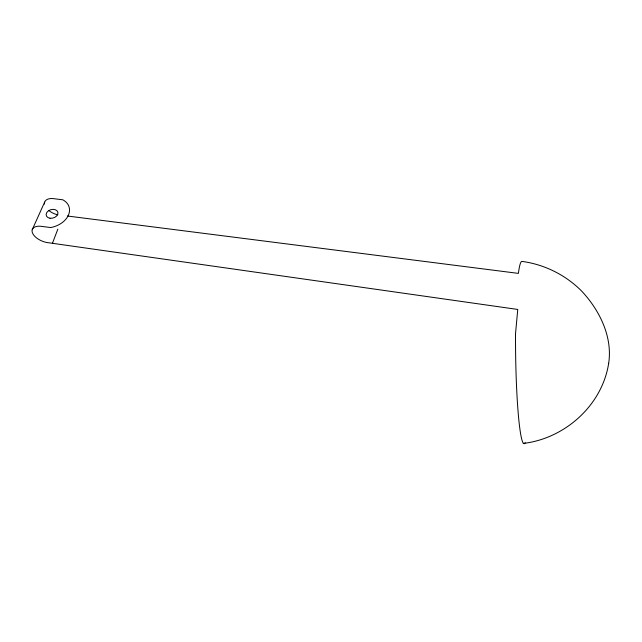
<?xml version="1.0" encoding="UTF-8"?>
<svg xmlns="http://www.w3.org/2000/svg" width="642" height="642" viewBox="0 0 642 642"><rect width="100%" height="100%" fill="white"/><g stroke="black" fill="none" stroke-linecap="round" stroke-linejoin="round"><path stroke-width="0.96" d="M523.27 443.445C564.968 438.518 602.076 405.375 608.656 363.412L608.672 363.284M608.656 363.412C612.765 336.938 599.62 310.351 581.885 291.332C565.923 275.113 544.593 264.448 522.034 261.406A91.244 7.367 89.3 0 0 518.399 273.388L67.346 216.001M32.228 229.684L44.643 202.134M525.196 442.627A91.244 7.367 89.3 0 1 515.534 333.599L517.757 309.452L49.025 242.812A13.45 7.094 22.5 0 1 32.79 233.64A13.45 7.094 22.5 0 1 40.446 226.233L50.71 227.557A20.544 14.71 -16 0 0 68.437 215.11A20.544 14.71 -16 0 0 62.836 199.806L52.78 198.555A13.161 7.255 23.1 0 0 44.491 204.092M52.451 243.254L57.836 229.138M57.772 214.861A13.161 7.255 23.1 0 1 48.816 210.52M49.988 218.232A6.035 4.325 -15.9 0 0 57.884 212.309A6.035 4.325 -15.9 0 0 48.27 210.929A6.035 4.325 -15.9 0 0 49.988 218.232"/></g></svg>
